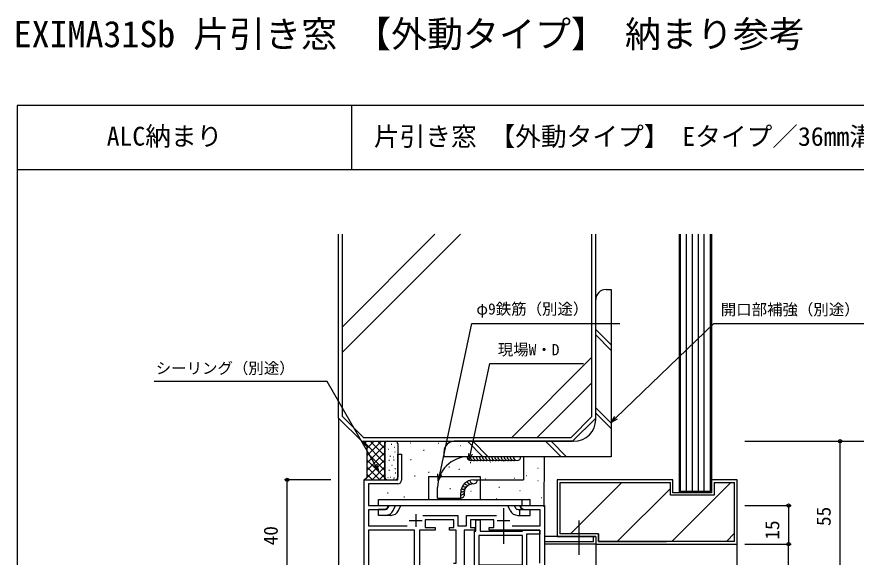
# Model space of a CAD drawing. Units: millimetres, scale not verified. Extents: x -437 to 438, y -681 to 678.
# Drawn here: x -436.9 to -110.5, y 468.4 to 678.5 of the extents above; entities that cross this region are included whole.
import ezdxf
from ezdxf.enums import TextEntityAlignment as Align

# ---------------------------------------------------------------- set-up
doc = ezdxf.new("R2010")
doc.units = ezdxf.units.MM
doc.header["$LTSCALE"] = 4
for name, color, linetype in [('0-1_USER1', 3, 'Continuous'), ('0-2_YKK_11', 7, 'Continuous'), ('0-3_YKK_11E', 7, 'Continuous'), ('0-4_YKK_12', 2, 'Continuous'), ('0-5_YKK_13', 4, 'Continuous'), ('0-6_YKK_D', 6, 'Continuous'), ('0-7_YKK_ZWAK', 7, 'Continuous'), ('0-8_YSS_K', 3, 'Continuous'), ('0-9_YSS_KE', 3, 'Continuous')]:
    doc.layers.add(name, color=color, linetype=linetype)
doc.styles.add('ＭＳ ゴシック', font='')
doc.styles.get('ＭＳ ゴシック').set_extended_font_data('MS Gothic')

msp = doc.modelspace()

# ---------------------------------------------------------------- linework, layer by layer
at = {"layer": '0-2_YKK_11'}
for p, q in [((-281.8, 485.194), (-281.8, 480.194)), ((-247.7, 485.194), (-247.7, 480.194)), ((-284.3, 482.694), (-279.3, 482.694)), ((-250.2, 482.694), (-245.2, 482.694))]:
    msp.add_line(p, q, dxfattribs=at)
for points in [[(-267.1, 466.094), (-266.1, 466.094), (-266.1, 478.994), (-268.7, 478.994), (-268.7, 479.994), (-267, 479.994), (-267, 482.994), (-278.1, 482.994), (-278.1, 479.994), (-274.3, 479.994), (-274.3, 478.994), (-280.35, 478.994), (-280.35, 458.494), (-282.25, 458.494), (-282.25, 478.994), (-300.2, 478.994), (-300.2, 458.494), (-301.8, 458.494), (-301.8, 498.494), (-288.8, 498.494), (-288.8, 508.494), (-287.3, 508.494), (-287.3, 498.394)], [(-288.8, 496.894), (-300.2, 496.894), (-300.2, 488.494), (-292.8, 488.494), (-292.8, 487.494), (-293.839, 486.894), (-300.2, 486.894), (-300.2, 480.594), (-285.136, 480.594)], [(-244.363, 480.594), (-233.4, 480.594), (-233.4, 486.894), (-239.76, 486.894), (-240.8, 487.494), (-240.8, 488.494), (-231.8, 488.494), (-231.8, 458.494)], [(-279.079, 484.594), (-265.4, 484.594), (-265.4, 480.594), (-262.1, 480.594), (-262.1, 484.594), (-250.421, 484.594)], [(-233.5, 466.094), (-233.5, 478.994), (-253.2, 478.994), (-253.2, 479.994), (-251.5, 479.994), (-251.5, 482.994), (-260.5, 482.994), (-260.5, 479.994), (-258.8, 479.994), (-258.8, 478.994), (-263, 478.994), (-263, 458.494)], [(-258.9, 460.094), (-258.9, 478.494), (-258.4, 478.494), (-258.4, 482.994), (-256.8, 482.994), (-256.8, 478.494), (-240.3, 478.494), (-240.3, 478.994), (-233.5, 478.994), (-233.5, 477.394), (-238.7, 477.394), (-238.7, 458.494)]]:
    msp.add_lwpolyline(points, dxfattribs=at)
msp.add_lwpolyline([(-240.3, 476.894), (-257.3, 476.894), (-257.3, 465.494), (-240.3, 465.494)], close=True, dxfattribs=at)
msp.add_arc((-288.8, 498.394), 1.5, 270.00001, 359.99999, dxfattribs=at)
at = {"layer": '0-3_YKK_11E'}
for p, q in [((-281.8, 485.194), (-281.8, 480.194)), ((-247.7, 485.194), (-247.7, 480.194)), ((-284.3, 482.694), (-279.3, 482.694)), ((-250.2, 482.694), (-245.2, 482.694))]:
    msp.add_line(p, q, dxfattribs=at)
for points in [[(-301.8, 458.494), (-301.8, 498.494), (-288.8, 498.494), (-288.8, 508.494), (-287.3, 508.494), (-287.3, 498.394)], [(-288.8, 496.894), (-300.2, 496.894), (-300.2, 488.494), (-292.8, 488.494), (-292.8, 487.494), (-293.839, 486.894), (-300.2, 486.894), (-300.2, 480.594), (-285.136, 480.594)], [(-244.363, 480.594), (-233.4, 480.594), (-233.4, 486.894), (-239.76, 486.894), (-240.8, 487.494), (-240.8, 488.494), (-231.8, 488.494), (-231.8, 474.494), (-212.7, 474.494), (-212.7, 476.494), (-211.8, 476.494), (-211.8, 473.494), (-231.8, 473.494), (-231.8, 458.494)], [(-279.079, 484.594), (-265.4, 484.594), (-265.4, 480.594), (-262.1, 480.594), (-262.1, 484.594), (-250.421, 484.594)], [(-266.1, 466.094), (-266.1, 478.994), (-268.7, 478.994), (-268.7, 479.994), (-267, 479.994), (-267, 482.994), (-278.1, 482.994), (-278.1, 479.994), (-274.3, 479.994), (-274.3, 478.994), (-280.35, 478.994), (-280.35, 458.494)], [(-233.5, 466.094), (-233.5, 478.994), (-253.2, 478.994), (-253.2, 479.994), (-251.5, 479.994), (-251.5, 482.994), (-260.5, 482.994), (-260.5, 479.994), (-258.8, 479.994), (-258.8, 478.994), (-263, 478.994), (-263, 458.494)], [(-282.25, 458.494), (-282.25, 478.994), (-300.2, 478.994), (-300.2, 458.494)]]:
    msp.add_lwpolyline(points, dxfattribs=at)
msp.add_arc((-288.8, 498.394), 1.5, 270.00001, 359.99999, dxfattribs=at)
at = {"layer": '0-4_YKK_12'}
for p, q in [((-293.3, 488.494), (-240.3, 488.494)), ((-293.3, 488.494), (-240.3, 488.494)), ((-211.8, 476.494), (-231.8, 476.494)), ((-211.8, 476.494), (-211.8, 452.865))]:
    msp.add_line(p, q, dxfattribs=at)
at = {"layer": '0-5_YKK_13'}
for p, q in [((-276.801, 499.794), (-276.801, 490.794)), ((-276.801, 499.794), (-256.801, 499.794)), ((-256.801, 499.794), (-256.801, 490.794)), ((-240.476, 488.494), (-240.476, 490.794)), ((-293.528, 486.994), (-296.301, 486.994)), ((-296.301, 484.694), (-296.301, 486.994)), ((-292.185, 488.494), (-292.624, 487.566)), ((-290.545, 486.582), (-289.64, 488.494)), ((-288.478, 486.599), (-287.595, 488.494)), ((-247.7, 487.482), (-247.7, 473.566)), ((-247.7, 487.482), (-247.7, 473.566)), ((-245.124, 486.599), (-246.007, 488.494)), ((-243.469, 488.494), (-243.039, 487.571)), ((-242.133, 486.994), (-237.301, 486.994)), ((-241.417, 488.494), (-240.707, 486.994)), ((-241.358, 484.694), (-241.358, 486.994)), ((-237.301, 484.694), (-237.301, 486.994)), ((-293.528, 484.694), (-296.301, 484.694)), ((-291.469, 484.694), (-294.007, 484.694)), ((-242.133, 484.694), (-239.595, 484.694)), ((-239.595, 484.694), (-237.301, 484.694)), ((-218.3, 469.347), (-218.3, 482.712))]:
    msp.add_line(p, q, dxfattribs=at)
for points in [[(-296.301, 488.494), (-296.301, 490.794), (-237.301, 490.794)], [(-296.301, 488.494), (-237.301, 488.494), (-237.301, 490.794)]]:
    msp.add_lwpolyline(points, dxfattribs=at)
for centre, radius, start, end in [((-293.528, 487.994), 1, 270, 334.66912), ((-293.528, 487.994), 3.3, 270, 334.66912), ((-291.469, 487.994), 3.3, 270, 335), ((-242.133, 487.994), 3.3, 205, 270), ((-242.133, 487.994), 1, 205, 270)]:
    msp.add_arc(centre, radius, start, end, dxfattribs=at)
at = {"layer": '0-6_YKK_D'}
for p, q in [((-153.8, 513.494), (-115.8, 513.494)), ((-153.8, 513.494), (-95.802, 513.494)), ((-116.8, 458.494), (-116.8, 513.494)), ((-314.8, 498.494), (-332.8, 498.494)), ((-331.8, 458.494), (-331.8, 498.494)), ((-153.8, 488.494), (-135.8, 488.494)), ((-136.8, 488.494), (-136.8, 473.494)), ((-153.8, 473.494), (-135.8, 473.494)), ((-153.8, 473.494), (-135.8, 473.494)), ((-136.8, 458.494), (-136.8, 473.494))]:
    msp.add_line(p, q, dxfattribs=at)
for points in [[(-273.023, 498.129), (-272.493, 500.623), (-260.015, 559.326), (-202.46, 559.326)], [(-205.8, 520.809), (-203.966, 522.581), (-165.915, 559.326), (-94.334, 559.326)], [(-261.031, 506.152), (-260.501, 508.646), (-253.043, 543.734), (-216.554, 543.734)], [(-296.346, 502.143), (-297.621, 504.352), (-316.28, 536.67), (-383.567, 536.67)], [(-203.491, 522.089), (-205.8, 520.809), (-204.44, 523.072)], [(-259.832, 508.504), (-261.031, 506.152), (-261.169, 508.788)], [(-297.029, 504.693), (-296.346, 502.143), (-298.213, 504.01)], [(-271.824, 500.481), (-273.023, 498.129), (-273.161, 500.765)]]:
    msp.add_lwpolyline(points, dxfattribs=at)
for centre in [(-116.8, 513.494), (-331.8, 498.494), (-136.8, 488.494), (-136.8, 473.494), (-136.8, 473.494)]:
    msp.add_circle(centre, 0.637, dxfattribs=at)
at = {"layer": '0-7_YKK_ZWAK'}
for p, q in [((-436.8, 644), (-436.8, -681)), ((438.2, 644), (-436.8, 644)), ((-306.8, 644), (-306.8, 619)), ((438.2, 619), (-436.8, 619))]:
    msp.add_line(p, q, dxfattribs=at)
at = {"layer": '0-8_YSS_K'}
for p, q in [((-310.3, 523.115), (-310.3, 594)), ((-310.3, 548.134), (-264.434, 594)), ((-310.3, 558.033), (-274.333, 594)), ((-213.3, 523.115), (-213.3, 594)), ((-176.499, 493.994), (-176.5, 594)), ((-174.199, 493.994), (-174.2, 594)), ((-171.899, 493.994), (-171.9, 594)), ((-169.599, 493.994), (-169.6, 594)), ((-207.8, 572.494), (-205.8, 572.494)), ((-205.8, 572.494), (-205.8, 507.494)), ((-211.8, 521.994), (-211.8, 568.494)), ((-211.8, 556.932), (-205.8, 550.932)), ((-211.8, 554.81), (-205.8, 548.81)), ((-244.445, 514.994), (-213.3, 546.139)), ((-234.545, 514.994), (-213.3, 536.239)), ((-211.8, 526.526), (-205.8, 520.526)), ((-311.8, 522.494), (-311.8, 448.19)), ((-310.3, 523.115), (-302.179, 514.994)), ((-211.8, 524.405), (-205.8, 518.405)), ((-302.8, 513.494), (-300.8, 511.494)), ((-302.315, 513.494), (-293.8, 504.979)), ((-301.785, 512.479), (-300.771, 513.494)), ((-300.8, 510.636), (-297.942, 513.494)), ((-300.8, 507.808), (-295.114, 513.494)), ((-299.486, 513.494), (-293.8, 507.808)), ((-296.658, 513.494), (-293.8, 510.636)), ((-293.829, 513.494), (-293.8, 513.464)), ((-293.8, 513.494), (-293.8, 499.494)), ((-293.8, 498.494), (-293.8, 513.494)), ((-292.8, 513.494), (-289.8, 513.494)), ((-284.033, 512.907), (-283.833, 512.907)), ((-273.097, 512.689), (-272.897, 512.689)), ((-220.3, 513.494), (-266.8, 513.494)), ((-261.7, 513.494), (-255.7, 507.494)), ((-259.579, 513.494), (-253.579, 507.494)), ((-231.295, 513.494), (-225.295, 507.494)), ((-229.173, 513.494), (-223.173, 507.494)), ((-300.8, 504.979), (-293.8, 511.979)), ((-300.8, 511.494), (-300.8, 499.318)), ((-292.425, 510.42), (-292.225, 510.42)), ((-291.312, 512.424), (-291.112, 512.424)), ((-290.124, 511.162), (-289.924, 511.162)), ((-289.976, 509.381), (-289.776, 509.381)), ((-288.8, 512.494), (-288.8, 499.494)), ((-278.784, 510.064), (-278.584, 510.064)), ((-270.8, 507.494), (-270.8, 509.494)), ((-264.568, 511.783), (-264.368, 511.783)), ((-300.8, 509.151), (-293.8, 502.151)), ((-300.8, 502.151), (-293.8, 509.151)), ((-300.8, 506.322), (-293.8, 499.322)), ((-300.8, 499.322), (-293.8, 506.322)), ((-292.23, 506.156), (-292.03, 506.156)), ((-291.831, 507.674), (-291.631, 507.674)), ((-290.496, 507.451), (-290.296, 507.451)), ((-290.449, 506.305), (-290.249, 506.305)), ((-283.814, 506.346), (-283.614, 506.346)), ((-205.8, 507.494), (-270.8, 507.494)), ((-239.878, 507.494), (-261.316, 507.494)), ((-242.041, 506.127), (-241.841, 506.127)), ((-239.878, 507.494), (-239.878, 498.494)), ((-231.802, 488.039), (-231.8, 507.494)), ((-300.8, 503.494), (-295.8, 498.494)), ((-298.8, 498.494), (-293.8, 503.494)), ((-291.117, 504.227), (-290.917, 504.227)), ((-289.929, 502.965), (-289.729, 502.965)), ((-268.942, 503.503), (-268.742, 503.503)), ((-260.631, 505.253), (-260.431, 505.253)), ((-252.757, 505.471), (-252.557, 505.471)), ((-247.727, 505.909), (-247.527, 505.909)), ((-234.386, 503.065), (-234.186, 503.065)), ((-300.8, 500.665), (-298.628, 498.494)), ((-295.972, 498.494), (-293.8, 500.665)), ((-292.23, 502.223), (-292.03, 502.223)), ((-291.636, 499.477), (-291.436, 499.477)), ((-289.781, 501.184), (-289.581, 501.184)), ((-282.283, 500.003), (-282.083, 500.003)), ((-276.815, 501.534), (-276.615, 501.534)), ((-265.005, 502.628), (-264.805, 502.628)), ((-238.76, 500.222), (-238.56, 500.222)), ((-300.8, 499.318), (-301.8, 498.318)), ((-292.8, 498.494), (-289.8, 498.494)), ((-292.722, 499.409), (-292.522, 499.409)), ((-290.496, 498.741), (-290.296, 498.741)), ((-290.3, 499.254), (-290.1, 499.254)), ((-259.316, 498.494), (-239.878, 498.494)), ((-254.726, 498.91), (-254.526, 498.91)), ((-243.572, 499.129), (-243.372, 499.129)), ((-234.386, 498.254), (-234.186, 498.254)), ((-225.799, 497.494), (-182.8, 497.494)), ((-225.799, 497.494), (-225.799, 477.494)), ((-221.652, 477.494), (-201.652, 497.494)), ((-159.226, 497.494), (-182.226, 474.494)), ((-165.799, 497.494), (-157.799, 497.494)), ((-157.799, 474.494), (-157.799, 497.494)), ((-292.781, 493.442), (-292.581, 493.442)), ((-273.316, 491.321), (-273.316, 495.494)), ((-268.504, 495.192), (-268.304, 495.192)), ((-264.316, 491.321), (-264.316, 493.494)), ((-260.412, 494.098), (-260.212, 494.098)), ((-249.477, 495.629), (-249.277, 495.629)), ((-241.384, 494.317), (-241.184, 494.317)), ((-182.8, 495.133), (-203.439, 474.494)), ((-286.439, 491.911), (-286.239, 491.911)), ((-273.316, 491.321), (-264.316, 491.321)), ((-250.57, 491.255), (-250.37, 491.255)), ((-237.885, 491.036), (-237.685, 491.036)), ((-233.074, 491.693), (-232.874, 491.693)), ((-210.799, 477.494), (-225.799, 477.494)), ((-210.8, 474.494), (-210.8, 477.494)), ((-210.799, 477.494), (-210.799, 474.494)), ((-157.799, 477.707), (-161.012, 474.494)), ((-210.8, 474.494), (-184.3, 474.494)), ((-157.799, 474.494), (-210.799, 474.494)), ((-156.8, 217.807), (-156.8, 473.494)), ((-156.8, 217.807), (-156.8, 473.494))]:
    msp.add_line(p, q, dxfattribs=at)
for points in [[(-166.8, 594), (-166.799, 493.494), (-179.299, 493.494), (-179.3, 594)], [(-167.3, 594), (-167.299, 493.994), (-178.799, 493.994), (-178.8, 594)], [(-302.179, 514.994), (-221.421, 514.994), (-213.3, 523.115)], [(-165.799, 497.494), (-165.799, 492.494), (-182.8, 492.494), (-182.8, 497.494)]]:
    msp.add_lwpolyline(points, dxfattribs=at)
for centre, radius, start, end in [((-207.8, 568.494), 4, 90, 180), ((-220.3, 521.994), 8.5, 270, 0), ((-292.8, 512.494), 1, 90, 180), ((-289.8, 512.494), 1, 0, 90), ((-266.8, 509.494), 4, 90, 180), ((-261.316, 495.494), 12, 90, 179.99933), ((-260.388, 507.508), 1.5, 180, 293.57818), ((-259.188, 507.508), 1.5, 180, 293.57818), ((-257.988, 507.508), 1.5, 180, 293.57818), ((-256.788, 507.508), 1.5, 180, 293.57818), ((-255.588, 507.508), 1.5, 180, 293.57818), ((-254.388, 507.508), 1.5, 180, 293.57818), ((-253.188, 507.508), 1.5, 180, 293.57818), ((-251.988, 507.508), 1.5, 180, 293.57818), ((-250.788, 507.508), 1.5, 180, 293.57818), ((-249.588, 507.508), 1.5, 180, 293.57818), ((-248.388, 507.508), 1.5, 180, 293.57818), ((-247.188, 507.508), 1.5, 180, 293.57818), ((-245.988, 507.508), 1.5, 180, 293.57818), ((-244.788, 507.508), 1.5, 180, 293.57818), ((-243.588, 507.508), 1.5, 180, 293.57818), ((-242.388, 507.508), 1.5, 180, 0), ((-292.8, 499.494), 1, 180, 270), ((-289.8, 499.494), 1, 270, 0), ((-259.316, 493.494), 5, 90, 179.99933), ((-262.598, 497.266), 1.5, 229.65348, 327.71348), ((-261.603, 497.94), 1.5, 215.8504, 313.91039), ((-260.476, 498.357), 1.5, 202.04732, 300.10731), ((-259.282, 498.494), 1.5, 188.24424, 0.00426), ((-264.286, 492.95), 1.5, 268.86789, 22.92581), ((-263.972, 495.316), 1.5, 257.25965, 355.31964), ((-264.272, 494.152), 1.5, 271.06273, 9.12272), ((-263.403, 496.374), 1.5, 243.45657, 341.51656)]:
    msp.add_arc(centre, radius, start, end, dxfattribs=at)
at = {"layer": '0-9_YSS_KE'}
for p, q in [((-311.8, 522.494), (-311.8, 594)), ((-211.8, 522.494), (-211.8, 594)), ((-311.8, 522.494), (-302.8, 513.494)), ((-211.8, 522.494), (-220.8, 513.494)), ((-302.8, 513.494), (-220.8, 513.494)), ((-226.8, 498.494), (-226.8, 476.494)), ((-166.799, 493.494), (-166.799, 498.494)), ((-166.799, 493.494), (-181.8, 493.494))]:
    msp.add_line(p, q, dxfattribs=at)
for points in [[(-181.8, 493.494), (-181.8, 498.494), (-226.8, 498.494)], [(-211.8, 473.494), (-156.8, 473.494), (-156.8, 498.494), (-166.8, 498.494)], [(-226.8, 476.494), (-211.8, 476.494), (-211.8, 473.494)], [(-211.8, 476.494), (-211.8, 473.494), (-183.8, 473.494)]]:
    msp.add_lwpolyline(points, dxfattribs=at)

# ---------------------------------------------------------------- texts
at = {"layer": '0-1_USER1', "style": 'ＭＳ ゴシック'}
for s, height, p in [('EXIMA31Sb 片引き窓 【外動タイプ】 納まり参考', 10.26, (-438.149, 663.58)), ('ALC納まり', 7.331, (-401.97, 626.216)), ('片引き窓 【外動タイプ】 Eタイプ／36mm溝幅（T-3仕様） [WS10E 可動網戸付]', 7.331, (-298.107, 626.131))]:
    msp.add_text(s, height=height, dxfattribs=at).set_placement(p, align=Align.BOTTOM_LEFT)
at = {"layer": '0-6_YKK_D', "style": 'ＭＳ ゴシック'}
for s, p in [('φ9鉄筋（別途）', (-258.238, 561.417)), ('開口部補強（別途）', (-163.183, 561.178)), ('現場W・D', (-249.902, 545.587)), ('シーリング（別途）', (-382.898, 538.386))]:
    msp.add_text(s, height=4.399, dxfattribs=at).set_placement(p, align=Align.BOTTOM_LEFT)
for s, p in [('55', (-118.8, 480.539)), ('40', (-333.8, 473.039)), ('15', (-138.8, 475.241))]:
    msp.add_text(s, height=5.499, rotation=90, dxfattribs=at).set_placement(p, align=Align.BOTTOM_LEFT)

doc.saveas('drawing.dxf')
